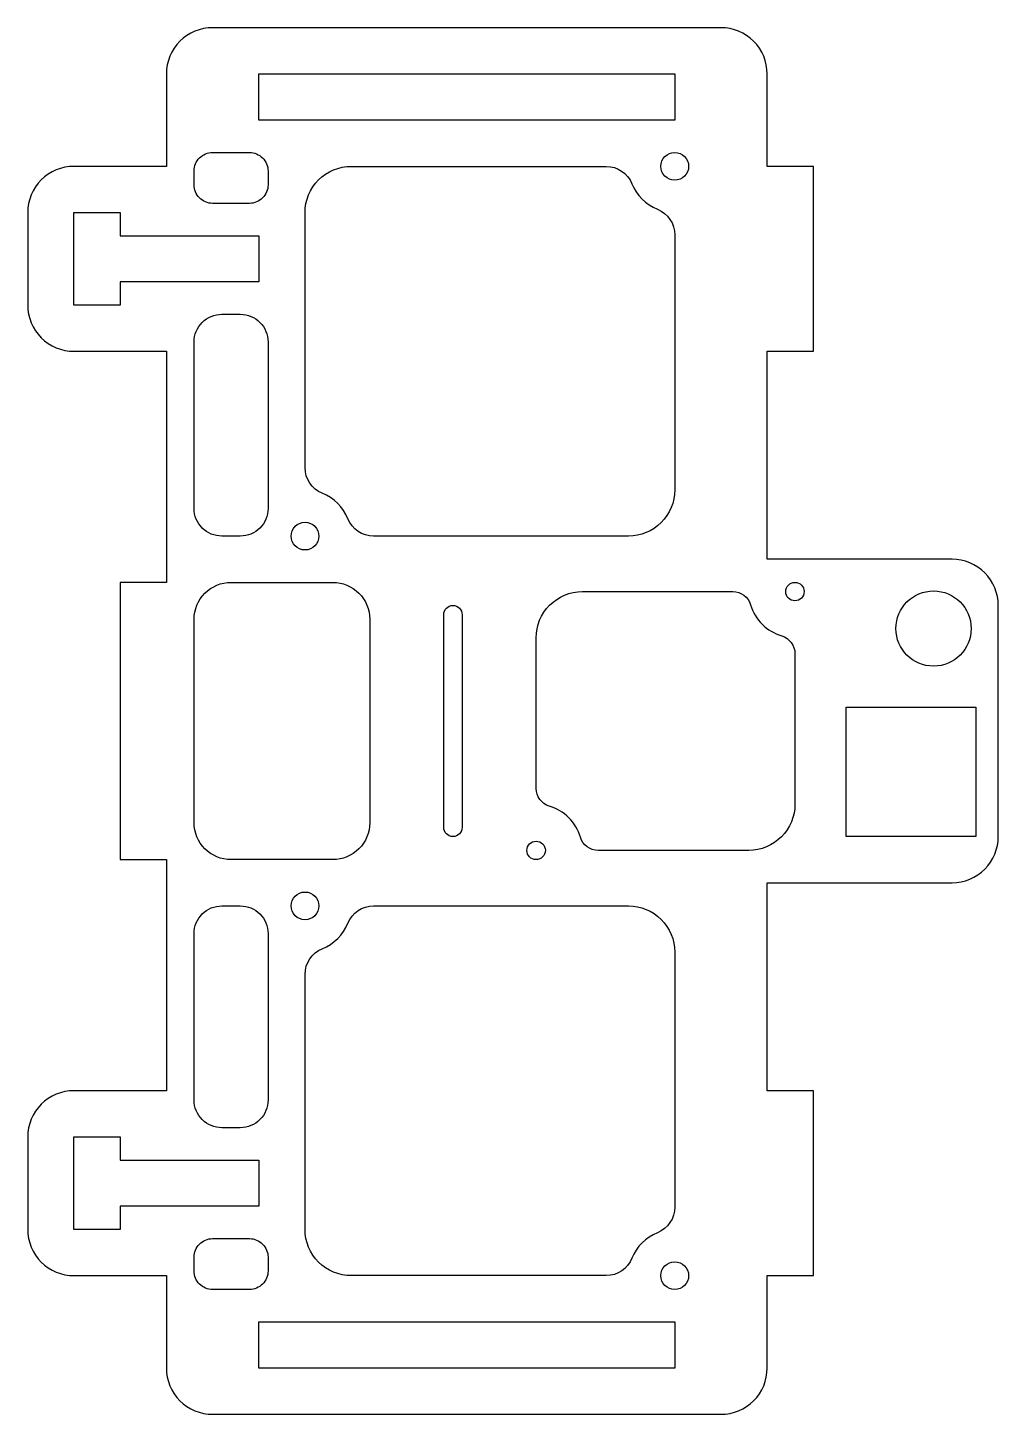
# Model space of a CAD drawing. Header units: millimetres. Extents: x -20 to 85, y 0 to 150.
import ezdxf

# ---------------------------------------------------------------- set-up
doc = ezdxf.new("R2010")
doc.units = ezdxf.units.MM

msp = doc.modelspace()

# ---------------------------------------------------------------- linework, layer by layer
for points in [[(-15, 35, 0.414214), (-20, 30), (-20, 20, 0.414214), (-15, 15), (-5, 15), (-5, 5, 0.414214), (0, 0), (55, 0, 0.414214), (60, 5), (60, 15), (65, 15), (65, 35), (60, 35), (60, 57.5), (80, 57.5, 0.414214), (85, 62.5), (85, 87.5, 0.414214), (80, 92.5), (60, 92.5), (60, 115), (65, 115), (65, 135), (60, 135), (60, 145, 0.414214), (55, 150), (0, 150, 0.414214), (-5, 145), (-5, 135), (-15, 135, 0.414214), (-20, 130), (-20, 120, 0.414214), (-15, 115), (-10, 115), (-5, 115), (-5, 90), (-10, 90), (-10, 60), (-5, 60), (-5, 35), (-10, 35)], [(-2, 134.5, -0.414214), (0, 136.5), (4, 136.5, -0.414214), (6, 134.5), (6, 133, -0.414214), (4, 131), (0, 131, -0.414214), (-2, 133)], [(42.58, 135, -0.305615), (45.36, 133.13, 0.203231), (48.12, 130.36, -0.305615), (50, 127.58), (50, 100, -0.414214), (45, 95), (17.42, 95, -0.305615), (14.64, 96.88, 0.203231), (11.87, 99.64, -0.305615), (10, 102.42), (10, 130, -0.414214), (15, 135)], [(6, 116), (6, 98, -0.414214), (3, 95), (1, 95, -0.414214), (-2, 98), (-2, 116, -0.414214), (1, 119), (3, 119, -0.414214)], [(2, 60, -0.414214), (-2, 64), (-2, 86, -0.414214), (2, 90), (13, 90, -0.414214), (17, 86), (17, 64, -0.414214), (13, 60)], [(41.71, 61, -0.331679), (39.79, 62.43, 0.253025), (36.43, 65.79, -0.331679), (35, 67.71), (35, 84, -0.414214), (40, 89), (56.29, 89, -0.331679), (58.21, 87.57, 0.253025), (61.57, 84.21, -0.331679), (63, 82.29), (63, 66, -0.414214), (58, 61)], [(25, 86.5, -1), (27, 86.5), (27, 63.5, -1), (25, 63.5)], [(-2, 52, -0.414214), (1, 55), (3, 55, -0.414214), (6, 52), (6, 34, -0.414214), (3, 31), (1, 31, -0.414214), (-2, 34)], [(14.64, 53.13, -0.305615), (17.42, 55), (45, 55, -0.414214), (50, 50), (50, 22.42, -0.305615), (48.12, 19.64, 0.203231), (45.36, 16.88, -0.305615), (42.58, 15), (15, 15, -0.414214), (10, 20), (10, 47.58, -0.305615), (11.87, 50.36, 0.203231)], [(-2, 17, -0.414214), (0, 19), (4, 19, -0.414214), (6, 17), (6, 15.5, -0.414214), (4, 13.5), (0, 13.5, -0.414214), (-2, 15.5)]]:
    msp.add_lwpolyline(points, format="xyb", close=True)
for points in [[(5, 145), (50, 145), (50, 140), (5, 140)], [(-10, 122.5), (-10, 120), (-15, 120), (-15, 130), (-10, 130), (-10, 127.5), (5, 127.5), (5, 122.5)], [(68.56, 76.5), (82.56, 76.5), (82.56, 62.5), (68.56, 62.5)], [(5, 27.5), (5, 22.5), (-10, 22.5), (-10, 20), (-15, 20), (-15, 30), (-10, 30), (-10, 27.5)], [(50, 5), (5, 5), (5, 10), (50, 10)]]:
    msp.add_lwpolyline(points, close=True)
for centre, radius in [((50, 135), 1.5), ((10, 95), 1.5), ((63, 89), 1), ((78, 85), 4.07), ((35, 61), 1), ((10, 55), 1.5), ((50, 15), 1.5)]:
    msp.add_circle(centre, radius)

doc.saveas('drawing.dxf')
